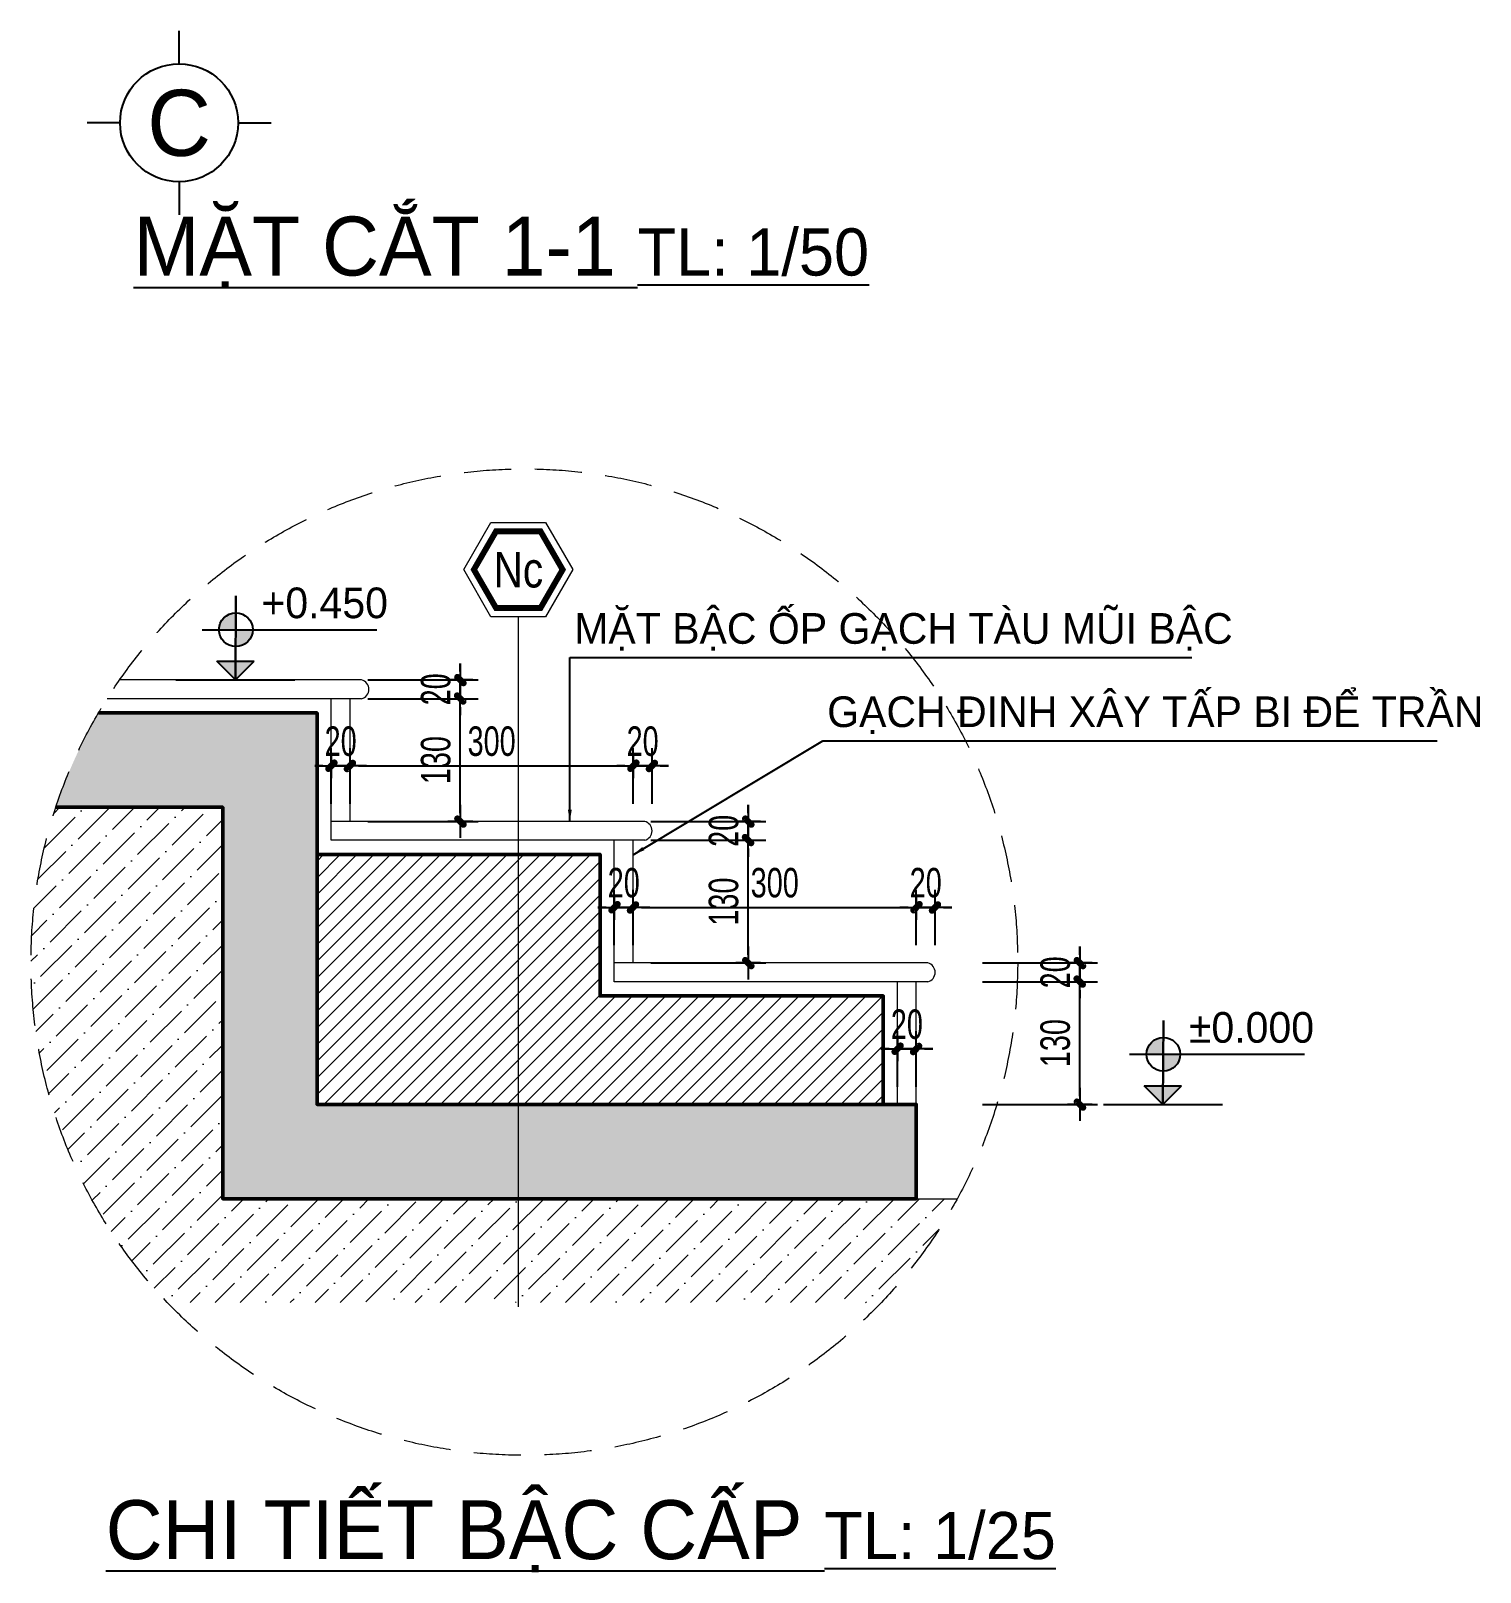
# Model space of a CAD drawing. Header units: inches. Extents: x 88947 to 296847, y 35049 to 161062.
# Drawn here: x 229338 to 232410, y 81506 to 84773 of the extents above; entities that cross this region are included whole.
import ezdxf
from ezdxf.enums import TextEntityAlignment as Align

# ---------------------------------------------------------------- set-up
doc = ezdxf.new("R2010")
doc.units = ezdxf.units.IN
doc.header["$MEASUREMENT"] = 0
doc.header["$PDMODE"] = 1
doc.linetypes.add('DASHED', pattern=[0.75, 0.5, -0.25])
for name, color, linetype, lineweight in [('A-Dims', 145, 'Continuous', 25), ('DIM', 7, 'Continuous', 25), ('GHICHU', 40, 'Continuous', 18), ('HACTH', 8, 'Continuous', 5), ('HATCH', 8, 'Continuous', 5), ('KHUNG 2', 144, 'Continuous', 18), ('KY HIEU', 4, 'Continuous', 25), ('netthay', 254, 'Continuous', 25), ('THAY', 3, 'Continuous', 18), ('TUONG', 4, 'Continuous', 50)]:
    doc.layers.add(name, color=color, linetype=linetype, lineweight=lineweight)
doc.layers.add('text', color=2, linetype='Continuous')
doc.styles.add('DDCo-B-Helve-condense', font='VHELVCB.TTF')
doc.styles.add('FRANKO', font='VFRANKO.TTF')
doc.styles.add('TEXT', font='VHELVCN.TTF')
doc.styles.add('VHELVEN', font='VHELVEN.TTF')
doc.styles.add('VNCENTURYH', font='VHAVAN.TTF')
doc.styles.add('VNI-HELVE-CONDENSE', font='VNARIAL.TTF', dxfattribs={"width": 0.7})
doc.dimstyles.new('TAS-25', dxfattribs={"dimscale": 25, "dimtxt": 2.5, "dimasz": 0.7, "dimexe": 1.5, "dimexo": 1.5, "dimgap": 0.8, "dimtad": 1, "dimdec": 0, "dimlfac": 0.5, "dimzin": 3, "dimdsep": 46, "dimtxsty": 'VNI-HELVE-CONDENSE', "dimblk": 'TICK', "dimcen": 2.5, "dimclrt": 71, "dimazin": 2, "dimtfac": 0.75, "dimtdec": 0, "dimtix": 1, "dimtmove": 2, "dimatfit": 2, "dimldrblk": 'TICK123', "dimfxl": 1.5, "dimtolj": 1, "dimtzin": 0, "dimarcsym": 0})
doc.dimstyles.new('TL 50', dxfattribs={"dimscale": 50, "dimtxt": 1.25, "dimasz": 0.5, "dimexe": 1, "dimexo": 1, "dimgap": 0.5, "dimtad": 1, "dimdec": 0, "dimzin": 3, "dimdsep": 46, "dimtxsty": 'VNI-HELVE-CONDENSE', "dimblk": 'DOT', "dimcen": 2, "dimclrt": 7, "dimazin": 2, "dimtfac": 0.75, "dimtdec": 0, "dimtix": 1, "dimtmove": 2, "dimatfit": 2, "dimfxl": 1.5, "dimtolj": 1, "dimtzin": 0, "dimarcsym": 0})

# ---------------------------------------------------------------- blocks, each defined once
blk = doc.blocks.new('TRUCCOT')
for p, q in [((0, -140), (0, 0)), ((-250, -390), (-390, -390)), ((250, -390), (390, -390)), ((0, -640), (0, -780))]:
    blk.add_line(p, q)
blk.add_circle((0, -390), 250)
at = {"layer": 'GHICHU', "style": 'VHELVEN'}
blk.add_attdef('TRUC', text='', height=280, dxfattribs=at).set_placement((0, -390), align=Align.MIDDLE_CENTER)
blk = doc.blocks.new('TICK')
at = {"layer": 'A-Dims', "color": 1}
for p, q in [((-2, 0), (2, 0)), ((0, 1.5), (0, -1.5))]:
    blk.add_line(p, q, dxfattribs=at)
at = {"layer": 'A-Dims', "color": 1, "const_width": 0.788}
blk.add_lwpolyline([(-0.33, -0.35), (0.38, 0.38)], dxfattribs=at)
at = {"layer": 'A-Dims', "color": 1, "const_width": 0.394}
for points in [[(0.24, 0.52, -0.414214), (0.52, 0.52, -1)], [(0.52, 0.52, -0.414214), (0.52, 0.24, -1)], [(-0.47, -0.21, 0.414214), (-0.47, -0.49, 1)], [(-0.47, -0.49, 0.414214), (-0.19, -0.49, 1)]]:
    blk.add_lwpolyline(points, format="xyb", dxfattribs=at)
blk = doc.blocks.new('*D2851')
at = {"layer": 'Defpoints', "color": 0}
for p in [(231214.6, 82615.1), (231174.6, 82497.3), (231214.6, 82497.3)]:
    blk.add_point(p, dxfattribs=at)
at = {"layer": 'DIM', "color": 0, "lineweight": -2}
for p, q in [((231174.6, 82534.8), (231174.6, 82652.6)), ((231214.6, 82534.8), (231214.6, 82652.6)), ((231157.1, 82615.1), (231139.6, 82615.1)), ((231174.6, 82615.1), (231214.6, 82615.1)), ((231232.1, 82615.1), (231249.6, 82615.1))]:
    blk.add_line(p, q, dxfattribs=at)
at = {"layer": 'DIM', "color": 0, "lineweight": -2, "xscale": 17.5, "yscale": 17.5, "zscale": 17.5}
blk.add_blockref('TICK', (231174.6, 82615.1), dxfattribs=at)
at = {"layer": 'DIM', "color": 0, "lineweight": -2, "xscale": 17.5, "yscale": 17.5, "zscale": 17.5, "rotation": 180}
blk.add_blockref('TICK', (231214.6, 82615.1), dxfattribs=at)
at = {"layer": 'DIM', "color": 71, "insert": (231194.6, 82667), "char_height": 62.5, "attachment_point": 5, "style": 'VNI-HELVE-CONDENSE'}
blk.add_mtext('\\A1;20', dxfattribs=at)
blk = doc.blocks.new('TICK123')
at = {"layer": 'A-Dims', "color": 1}
blk.add_lwpolyline([(0.05, 0, 0, 0.84, 0), (-2.11, 0, 8.4, 8.4, 0)], format="xyseb", dxfattribs=at)
blk = doc.blocks.new('*D1262')
at = {"layer": 'Defpoints', "color": 0}
for p in [(231214.6, 82915.1), (230614.6, 82797.3), (231214.6, 82797.3)]:
    blk.add_point(p, dxfattribs=at)
at = {"layer": 'DIM', "color": 0, "lineweight": -2}
for p, q in [((230614.6, 82834.8), (230614.6, 82952.6)), ((231214.6, 82834.8), (231214.6, 82952.6)), ((230632.1, 82915.1), (231197.1, 82915.1))]:
    blk.add_line(p, q, dxfattribs=at)
at = {"layer": 'DIM', "color": 0, "lineweight": -2, "xscale": 17.5, "yscale": 17.5, "zscale": 17.5, "rotation": 180}
blk.add_blockref('TICK', (230614.6, 82915.1), dxfattribs=at)
at = {"layer": 'DIM', "color": 0, "lineweight": -2, "xscale": 17.5, "yscale": 17.5, "zscale": 17.5}
blk.add_blockref('TICK', (231214.6, 82915.1), dxfattribs=at)
at = {"layer": 'DIM', "color": 71, "insert": (230914.6, 82967), "char_height": 62.5, "attachment_point": 5, "style": 'VNI-HELVE-CONDENSE'}
blk.add_mtext('\\A1;300', dxfattribs=at)
blk = doc.blocks.new('*D1263')
at = {"layer": 'Defpoints', "color": 0}
for p in [(231254.6, 82915.1), (231214.6, 82797.3), (231254.6, 82797.3)]:
    blk.add_point(p, dxfattribs=at)
at = {"layer": 'DIM', "color": 0, "lineweight": -2}
for p, q in [((231214.6, 82834.8), (231214.6, 82952.6)), ((231254.6, 82834.8), (231254.6, 82952.6)), ((231197.1, 82915.1), (231179.6, 82915.1)), ((231214.6, 82915.1), (231254.6, 82915.1)), ((231272.1, 82915.1), (231289.6, 82915.1))]:
    blk.add_line(p, q, dxfattribs=at)
at = {"layer": 'DIM', "color": 0, "lineweight": -2, "xscale": 17.5, "yscale": 17.5, "zscale": 17.5}
blk.add_blockref('TICK', (231214.6, 82915.1), dxfattribs=at)
at = {"layer": 'DIM', "color": 0, "lineweight": -2, "xscale": 17.5, "yscale": 17.5, "zscale": 17.5, "rotation": 180}
blk.add_blockref('TICK', (231254.6, 82915.1), dxfattribs=at)
at = {"layer": 'DIM', "color": 71, "insert": (231234.6, 82967), "char_height": 62.5, "attachment_point": 5, "style": 'VNI-HELVE-CONDENSE'}
blk.add_mtext('\\A1;20', dxfattribs=at)
blk = doc.blocks.new('*D1264')
at = {"layer": 'Defpoints', "color": 0}
for p in [(230614.6, 82915.1), (230574.6, 82797.3), (230614.6, 82797.3)]:
    blk.add_point(p, dxfattribs=at)
at = {"layer": 'DIM', "color": 0, "lineweight": -2}
for p, q in [((230574.6, 82834.8), (230574.6, 82952.6)), ((230614.6, 82834.8), (230614.6, 82952.6)), ((230557.1, 82915.1), (230539.6, 82915.1)), ((230574.6, 82915.1), (230614.6, 82915.1)), ((230632.1, 82915.1), (230649.6, 82915.1))]:
    blk.add_line(p, q, dxfattribs=at)
at = {"layer": 'DIM', "color": 0, "lineweight": -2, "xscale": 17.5, "yscale": 17.5, "zscale": 17.5}
blk.add_blockref('TICK', (230574.6, 82915.1), dxfattribs=at)
at = {"layer": 'DIM', "color": 0, "lineweight": -2, "xscale": 17.5, "yscale": 17.5, "zscale": 17.5, "rotation": 180}
blk.add_blockref('TICK', (230614.6, 82915.1), dxfattribs=at)
at = {"layer": 'DIM', "color": 71, "insert": (230594.6, 82967), "char_height": 62.5, "attachment_point": 5, "style": 'VNI-HELVE-CONDENSE'}
blk.add_mtext('\\A1;20', dxfattribs=at)
blk = doc.blocks.new('*D1265')
at = {"layer": 'Defpoints', "color": 0}
for p in [(230614.6, 83215.1), (230014.6, 83097.3), (230614.6, 83097.3)]:
    blk.add_point(p, dxfattribs=at)
at = {"layer": 'DIM', "color": 0, "lineweight": -2}
for p, q in [((230014.6, 83134.8), (230014.6, 83252.6)), ((230614.6, 83134.8), (230614.6, 83252.6)), ((230032.1, 83215.1), (230597.1, 83215.1))]:
    blk.add_line(p, q, dxfattribs=at)
at = {"layer": 'DIM', "color": 0, "lineweight": -2, "xscale": 17.5, "yscale": 17.5, "zscale": 17.5, "rotation": 180}
blk.add_blockref('TICK', (230014.6, 83215.1), dxfattribs=at)
at = {"layer": 'DIM', "color": 0, "lineweight": -2, "xscale": 17.5, "yscale": 17.5, "zscale": 17.5}
blk.add_blockref('TICK', (230614.6, 83215.1), dxfattribs=at)
at = {"layer": 'DIM', "color": 71, "insert": (230314.6, 83267), "char_height": 62.5, "attachment_point": 5, "style": 'VNI-HELVE-CONDENSE'}
blk.add_mtext('\\A1;300', dxfattribs=at)
blk = doc.blocks.new('*D1266')
at = {"layer": 'Defpoints', "color": 0}
for p in [(230654.6, 83215.1), (230614.6, 83097.3), (230654.6, 83097.3)]:
    blk.add_point(p, dxfattribs=at)
at = {"layer": 'DIM', "color": 0, "lineweight": -2}
for p, q in [((230614.6, 83134.8), (230614.6, 83252.6)), ((230654.6, 83134.8), (230654.6, 83252.6)), ((230597.1, 83215.1), (230579.6, 83215.1)), ((230614.6, 83215.1), (230654.6, 83215.1)), ((230672.1, 83215.1), (230689.6, 83215.1))]:
    blk.add_line(p, q, dxfattribs=at)
at = {"layer": 'DIM', "color": 0, "lineweight": -2, "xscale": 17.5, "yscale": 17.5, "zscale": 17.5}
blk.add_blockref('TICK', (230614.6, 83215.1), dxfattribs=at)
at = {"layer": 'DIM', "color": 0, "lineweight": -2, "xscale": 17.5, "yscale": 17.5, "zscale": 17.5, "rotation": 180}
blk.add_blockref('TICK', (230654.6, 83215.1), dxfattribs=at)
at = {"layer": 'DIM', "color": 71, "insert": (230634.6, 83267), "char_height": 62.5, "attachment_point": 5, "style": 'VNI-HELVE-CONDENSE'}
blk.add_mtext('\\A1;20', dxfattribs=at)
blk = doc.blocks.new('*D1267')
at = {"layer": 'Defpoints', "color": 0}
for p in [(230014.6, 83215.1), (229974.6, 83097.3), (230014.6, 83097.3)]:
    blk.add_point(p, dxfattribs=at)
at = {"layer": 'DIM', "color": 0, "lineweight": -2}
for p, q in [((229974.6, 83134.8), (229974.6, 83252.6)), ((230014.6, 83134.8), (230014.6, 83252.6)), ((229957.1, 83215.1), (229939.6, 83215.1)), ((229974.6, 83215.1), (230014.6, 83215.1)), ((230032.1, 83215.1), (230049.6, 83215.1))]:
    blk.add_line(p, q, dxfattribs=at)
at = {"layer": 'DIM', "color": 0, "lineweight": -2, "xscale": 17.5, "yscale": 17.5, "zscale": 17.5}
blk.add_blockref('TICK', (229974.6, 83215.1), dxfattribs=at)
at = {"layer": 'DIM', "color": 0, "lineweight": -2, "xscale": 17.5, "yscale": 17.5, "zscale": 17.5, "rotation": 180}
blk.add_blockref('TICK', (230014.6, 83215.1), dxfattribs=at)
at = {"layer": 'DIM', "color": 71, "insert": (229994.6, 83267), "char_height": 62.5, "attachment_point": 5, "style": 'VNI-HELVE-CONDENSE'}
blk.add_mtext('\\A1;20', dxfattribs=at)
blk = doc.blocks.new('*D1268')
at = {"layer": 'Defpoints', "color": 0}
for p in [(231317.5, 82757.3), (231561.2, 82757.3), (231317.5, 82497.3)]:
    blk.add_point(p, dxfattribs=at)
at = {"layer": 'DIM', "color": 0, "lineweight": -2}
for p, q in [((231355, 82757.3), (231598.7, 82757.3)), ((231561.2, 82514.8), (231561.2, 82739.8)), ((231355, 82497.3), (231598.7, 82497.3))]:
    blk.add_line(p, q, dxfattribs=at)
at = {"layer": 'DIM', "color": 0, "lineweight": -2, "xscale": 17.5, "yscale": 17.5, "zscale": 17.5}
for p, rotation in [((231561.2, 82757.3), 90), ((231561.2, 82497.3), 270)]:
    blk.add_blockref('TICK', p, dxfattribs=dict(at, rotation=rotation))
at = {"layer": 'DIM', "color": 71, "insert": (231509.3, 82627.3), "char_height": 62.5, "attachment_point": 5, "rotation": 90, "style": 'VNI-HELVE-CONDENSE'}
blk.add_mtext('\\A1;130', dxfattribs=at)
blk = doc.blocks.new('*D1269')
at = {"layer": 'Defpoints', "color": 0}
for p in [(231317.5, 82797.3), (231561.2, 82797.3), (231317.5, 82757.3)]:
    blk.add_point(p, dxfattribs=at)
at = {"layer": 'DIM', "color": 0, "lineweight": -2}
for p, q in [((231561.2, 82814.8), (231561.2, 82832.3)), ((231355, 82797.3), (231598.7, 82797.3)), ((231561.2, 82757.3), (231561.2, 82797.3)), ((231355, 82757.3), (231598.7, 82757.3)), ((231561.2, 82739.8), (231561.2, 82722.3))]:
    blk.add_line(p, q, dxfattribs=at)
at = {"layer": 'DIM', "color": 0, "lineweight": -2, "xscale": 17.5, "yscale": 17.5, "zscale": 17.5}
for p, rotation in [((231561.2, 82797.3), 270), ((231561.2, 82757.3), 90)]:
    blk.add_blockref('TICK', p, dxfattribs=dict(at, rotation=rotation))
at = {"layer": 'DIM', "color": 71, "insert": (231509.3, 82777.3), "char_height": 62.5, "attachment_point": 5, "rotation": 90, "style": 'VNI-HELVE-CONDENSE'}
blk.add_mtext('\\A1;20', dxfattribs=at)
blk = doc.blocks.new('*D1270')
at = {"layer": 'Defpoints', "color": 0}
for p in [(230614.6, 83057.3), (230858.3, 83057.3), (230614.6, 82797.3)]:
    blk.add_point(p, dxfattribs=at)
at = {"layer": 'DIM', "color": 0, "lineweight": -2}
for p, q in [((230652.1, 83057.3), (230895.8, 83057.3)), ((230858.3, 82814.8), (230858.3, 83039.8)), ((230652.1, 82797.3), (230895.8, 82797.3))]:
    blk.add_line(p, q, dxfattribs=at)
at = {"layer": 'DIM', "color": 0, "lineweight": -2, "xscale": 17.5, "yscale": 17.5, "zscale": 17.5}
for p, rotation in [((230858.3, 83057.3), 90), ((230858.3, 82797.3), 270)]:
    blk.add_blockref('TICK', p, dxfattribs=dict(at, rotation=rotation))
at = {"layer": 'DIM', "color": 71, "insert": (230806.4, 82927.3), "char_height": 62.5, "attachment_point": 5, "rotation": 90, "style": 'VNI-HELVE-CONDENSE'}
blk.add_mtext('\\A1;130', dxfattribs=at)
blk = doc.blocks.new('*D1271')
at = {"layer": 'Defpoints', "color": 0}
for p in [(230614.6, 83097.3), (230858.3, 83097.3), (230614.6, 83057.3)]:
    blk.add_point(p, dxfattribs=at)
at = {"layer": 'DIM', "color": 0, "lineweight": -2}
for p, q in [((230858.3, 83114.8), (230858.3, 83132.3)), ((230652.1, 83097.3), (230895.8, 83097.3)), ((230858.3, 83057.3), (230858.3, 83097.3)), ((230652.1, 83057.3), (230895.8, 83057.3)), ((230858.3, 83039.8), (230858.3, 83022.3))]:
    blk.add_line(p, q, dxfattribs=at)
at = {"layer": 'DIM', "color": 0, "lineweight": -2, "xscale": 17.5, "yscale": 17.5, "zscale": 17.5}
for p, rotation in [((230858.3, 83097.3), 270), ((230858.3, 83057.3), 90)]:
    blk.add_blockref('TICK', p, dxfattribs=dict(at, rotation=rotation))
at = {"layer": 'DIM', "color": 71, "insert": (230806.4, 83077.3), "char_height": 62.5, "attachment_point": 5, "rotation": 90, "style": 'VNI-HELVE-CONDENSE'}
blk.add_mtext('\\A1;20', dxfattribs=at)
blk = doc.blocks.new('*D1272')
at = {"layer": 'Defpoints', "color": 0}
for p in [(230014.6, 83357.3), (230248.2, 83357.3), (230014.6, 83097.3)]:
    blk.add_point(p, dxfattribs=at)
at = {"layer": 'DIM', "color": 0, "lineweight": -2}
for p, q in [((230052.1, 83357.3), (230285.7, 83357.3)), ((230248.2, 83114.8), (230248.2, 83339.8)), ((230052.1, 83097.3), (230285.7, 83097.3))]:
    blk.add_line(p, q, dxfattribs=at)
at = {"layer": 'DIM', "color": 0, "lineweight": -2, "xscale": 17.5, "yscale": 17.5, "zscale": 17.5}
for p, rotation in [((230248.2, 83357.3), 90), ((230248.2, 83097.3), 270)]:
    blk.add_blockref('TICK', p, dxfattribs=dict(at, rotation=rotation))
at = {"layer": 'DIM', "color": 71, "insert": (230196.3, 83227.3), "char_height": 62.5, "attachment_point": 5, "rotation": 90, "style": 'VNI-HELVE-CONDENSE'}
blk.add_mtext('\\A1;130', dxfattribs=at)
blk = doc.blocks.new('*D1273')
at = {"layer": 'Defpoints', "color": 0}
for p in [(230014.6, 83397.3), (230248.2, 83397.3), (230014.6, 83357.3)]:
    blk.add_point(p, dxfattribs=at)
at = {"layer": 'DIM', "color": 0, "lineweight": -2}
for p, q in [((230248.2, 83414.8), (230248.2, 83432.3)), ((230052.1, 83397.3), (230285.7, 83397.3)), ((230248.2, 83357.3), (230248.2, 83397.3)), ((230052.1, 83357.3), (230285.7, 83357.3)), ((230248.2, 83339.8), (230248.2, 83322.3))]:
    blk.add_line(p, q, dxfattribs=at)
at = {"layer": 'DIM', "color": 0, "lineweight": -2, "xscale": 17.5, "yscale": 17.5, "zscale": 17.5}
for p, rotation in [((230248.2, 83397.3), 270), ((230248.2, 83357.3), 90)]:
    blk.add_blockref('TICK', p, dxfattribs=dict(at, rotation=rotation))
at = {"layer": 'DIM', "color": 71, "insert": (230196.3, 83377.3), "char_height": 62.5, "attachment_point": 5, "rotation": 90, "style": 'VNI-HELVE-CONDENSE'}
blk.add_mtext('\\A1;20', dxfattribs=at)
blk = doc.blocks.new('_Dot')
at = {"layer": 'netthay', "color": 0, "lineweight": -2}
blk.add_line((-0.5, 0), (-1, 0), dxfattribs=at)
at = {"layer": 'netthay', "color": 0, "const_width": 0.5}
blk.add_lwpolyline([(-0.25, 0, 1), (0.25, 0, 1)], format="xyb", close=True, dxfattribs=at)
blk = doc.blocks.new('A$C688775B1')
h = blk.add_hatch(color=256)
h.paths.add_polyline_path([(332.2, 278.2), (332.2, 371.7, 0.414214), (238.7, 278.2)])
h.paths.add_polyline_path([(332.2, 278.2), (332.2, 184.7, 0.414214), (425.7, 278.2)])
h = blk.add_hatch(color=256)
h.paths.add_polyline_path([(433.6, 103.9), (329.8, 103.9), (329.8, 0)])
h.paths.add_polyline_path([(329.8, 103.9), (225.9, 103.9), (329.8, 0)])
for p, q in [((332.2, 465.2), (329.8, 0)), ((329.8, 0), (332.2, 465.2)), ((145.2, 278.2), (1113.8, 278.2)), ((329.8, 0), (225.9, 103.9)), ((225.9, 103.9), (433.6, 103.9)), ((329.8, 0), (433.6, 103.9)), ((0, 0), (659.5, 0))]:
    blk.add_line(p, q)
blk.add_circle((332.2, 278.2), 93.5)
at = {"style": 'TEXT'}
blk.add_attdef('CAO ÑOÄ', (473.8, 342), '', height=170, dxfattribs=at)

msp = doc.modelspace()

# ---------------------------------------------------------------- hatches: boundary and pattern name
at = {"layer": 'HACTH'}
h = msp.add_hatch(dxfattribs=at)
h.set_pattern_fill('ANSI31', color=256, scale=200, style=0)
h.set_pattern_definition([(45, (218695.21, 84774.744), (-17.67767, 17.67767), [])])
h.paths.add_polyline_path([(231144.6, 82727.3), (230544.6, 82727.3), (230544.6, 83027.3), (229944.6, 83027.3), (229944.6, 82497.3), (231144.6, 82497.3)])
at = {"layer": 'HATCH'}
h = msp.add_hatch(dxfattribs=at)
h.set_pattern_fill('CHAU-01', color=256, scale=10, style=0, pattern_type=2)
h.set_pattern_definition([(50, (231338.52, 79792.186), (71.726, -6.2752), [7.5, -82.5]), (355, (231338.52, 79792.186), (-13.8751, 75.2192), [6, -66]), (100.4514, (231344.5, 79791.66), (57.8509, 68.944), [6.374, -70.1142]), (46.1842, (231338.52, 79812.19), (106.7241, -16.5519), [11.25, -123.75]), (96.6356, (231347.41, 79810.81), (93.4663, 97.4118), [9.561, -105.1713]), (351.1842, (231338.52, 79812.19), (93.4662, 97.412), [9, -99]), (21, (231348.52, 79807.186), (59.6907, -40.2619), [7.5, -82.5]), (326, (231348.52, 79807.186), (24.3315, 72.515), [6, -66]), (71.4514, (231353.494, 79803.83), (84.0223, 32.253), [6.374, -70.1142]), (37.5, (231338.52, 79792.186), (1.21599, 33.28939), [0, -65.2, 0, -67, 0, -66.25]), (7.5, (231338.52, 79792.186), (26.30695, 39.44117), [0, -38.2, 0, -63.7, 0, -25.25]), (327.5, (231316.22, 79792.186), (53.38224, -2.25549), [0, -25, 0, -78, 0, -103.5]), (317.5, (231306.22, 79792.186), (58.3186, 10.0105), [0, -32.5, 0, -51.8, 0, -73.5]), (45, (231338.52, 79792.186), (-30.05204, 30.05204), []), (45, (231338.52, 79804.436), (-30.05204, 30.05204), [])])
edge = h.paths.add_edge_path()
edge.add_arc((230383.9, 82799.1), 1045.6, 149.6556, 161.7049)
edge.add_line((229391.1, 83127.3), (229744.6, 83127.3))
edge.add_line((229744.6, 83127.3), (229744.6, 82297.3))
edge.add_line((229744.6, 82297.3), (231214.6, 82297.3))
edge.add_line((231214.6, 82297.3), (231214.6, 82497.3))
edge.add_line((231214.6, 82497.3), (229944.6, 82497.3))
edge.add_line((229944.6, 82497.3), (229944.6, 83327.3))
edge.add_line((229944.6, 83327.3), (229481.5, 83327.3))
h = msp.add_hatch(dxfattribs=at)
h.set_pattern_fill('ANSI36', color=256, scale=300, style=0)
h.set_pattern_definition([(45, (216889.34, 84564.74), (19.88738, 72.92039), [93.75, -18.75, 0, -18.75])])
edge = h.paths.add_edge_path()
edge.add_arc((230383.9, 82799.1), 1045.6, 161.7049, 208.6804)
edge.add_line((229466.6, 82297.3), (229744.6, 82297.3))
edge.add_line((229744.6, 82297.3), (229744.6, 83127.3))
edge.add_line((229744.6, 83127.3), (229391.1, 83127.3))
edge = h.paths.add_edge_path()
edge.add_arc((230383.9, 82799.1), 1045.6, 316.3428, 331.3196)
edge.add_line((231301.1, 82297.3), (229466.6, 82297.3))
edge.add_arc((230383.9, 82799.1), 1045.6, 208.6804, 223.6572)
edge.add_line((229627.4, 82077.3), (231140.3, 82077.3))

# ---------------------------------------------------------------- linework, layer by layer
at = {"layer": 'HACTH', "color": 252}
msp.add_lwpolyline([(230255.4, 83631), (230313.2, 83731.2), (230428.9, 83731.2), (230486.7, 83631), (230428.9, 83530.8), (230313.2, 83530.8)], close=True, dxfattribs=at)
msp.add_lwpolyline([(230371, 83530.8), (230371, 82068)], dxfattribs=at)
at = {"layer": 'KHUNG 2', "linetype": 'DASHED', "ltscale": 200}
msp.add_circle((230383.9, 82799.1), 1045.6, dxfattribs=at)
at = {"layer": 'KY HIEU', "const_width": 12.5}
msp.add_lwpolyline([(230277, 83631), (230324, 83712.4), (230418.1, 83712.4), (230465.1, 83631), (230418.1, 83549.6), (230324, 83549.6)], close=True, dxfattribs=at)
at = {"layer": 'THAY'}
for p, q in [((230039.1, 83397.3), (229526.3, 83397.3)), ((230039.1, 83357.3), (229499.8, 83357.3)), ((230639.1, 83097.3), (229974.6, 83097.3)), ((230639.1, 83057.3), (229974.6, 83057.3)), ((231239.1, 82757.3), (230574.6, 82757.3))]:
    msp.add_line(p, q, dxfattribs=at)
for points in [[(229974.6, 83057.3), (229974.6, 83357.3)], [(230014.6, 83097.3), (230014.6, 83357.3), (230014.6, 83357.3)], [(230574.6, 82757.3), (230574.6, 83057.3)], [(230614.6, 82797.3), (230614.6, 83057.3), (230614.6, 83057.3)], [(231239.1, 82797.3), (230574.6, 82797.3)], [(231174.6, 82497.3), (231174.6, 82757.3)], [(231214.6, 82497.3), (231214.6, 82757.3), (231214.6, 82757.3)], [(231214.6, 82297.3), (231301.1, 82297.3)]]:
    msp.add_lwpolyline(points, dxfattribs=at)
for centre in [(230033.9, 83377.3), (230633.9, 83077.3), (231233.9, 82777.3)]:
    msp.add_arc(centre, 20.7, 284.4486, 75.5514, dxfattribs=at)
at = {"layer": 'TUONG'}
for points in [[(229481.5, 83327.3), (229944.6, 83327.3), (229944.6, 82497.3), (231214.6, 82497.3), (231214.6, 82297.3), (229744.6, 82297.3), (229744.6, 83127.3), (229391.1, 83127.3)], [(229944.6, 83027.3), (230544.6, 83027.3), (230544.6, 82727.3), (231144.6, 82727.3), (231144.6, 82497.3)]]:
    msp.add_lwpolyline(points, dxfattribs=at)

# ---------------------------------------------------------------- block references
at = {"layer": 'DIM'}
ref = msp.add_blockref('TRUCCOT', (229652.2, 84773.3), dxfattribs=dict(at, xscale=0.5, yscale=0.5, zscale=0.5))
ref.add_attrib('TRUC', 'C', dxfattribs={"layer": 'GHICHU', "height": 140, "style": 'FRANKO'}).set_placement((229652.2, 84578.3), align=Align.MIDDLE_CENTER)
ref = msp.add_blockref('A$C688775B1', (229645.5, 83397.3), dxfattribs=dict(at, xscale=0.3823529411747586, yscale=0.3823529411747586, zscale=0.3823529411764706))
ref.add_attrib('CAO ÑOÄ', '+0.450', (229826.6, 83528.1), dxfattribs={"layer": '0', "height": 65, "style": 'FRANKO'})
ref = msp.add_blockref('A$C688775B1', (231611.2, 82497.3), dxfattribs=dict(at, xscale=0.3823529411747586, yscale=0.3823529411747586, zscale=0.3823529411764706))
ref.add_attrib('CAO ÑOÄ', '%%P0.000', (231792.4, 82628.1), dxfattribs={"layer": '0', "height": 65, "style": 'FRANKO'})

# ---------------------------------------------------------------- texts
at = {"layer": 'KY HIEU', "style": 'DDCo-B-Helve-condense'}
msp.add_text('Nc', height=75, dxfattribs=at).set_placement((230318.8, 83593.3))
at = {"layer": 'text', "style": 'FRANKO'}
for s, p in [('MAËT BAÄC OÁP GAÏCH TAØU MUÕI BAÄC', (230489.6, 83473.9)), ('GAÏCH ÑINH XAÂY TAÁP BI ÑEÅ TRAÀN', (231025.8, 83297.3))]:
    msp.add_text(s, height=65, dxfattribs=at).set_placement(p)
at = {"layer": 'text', "char_height": 125, "width": 6721.758, "attachment_point": 1, "style": 'VNCENTURYH'}
for s, insert in [('{\\fVNI-Franko|b0|i0|c0|p2;\\LMAËT CAÉT 1-1 \\H0.8x;TL: 1/50}', (229555.9, 84379.5)), ('{\\fVNI-Franko|b0|i0|c0|p2;\\LCHI TIEÁT BAÄC CAÁP \\H0.8x;TL: 1/25}', (229496.6, 81658.3))]:
    msp.add_mtext(s, dxfattribs=dict(at, insert=insert))

# ---------------------------------------------------------------- dimensions: what is measured, and where the dimension line sits
at = {"layer": 'DIM'}
for base, p1, p2, picture, middle in [((230248.2, 83397.3), (230014.6, 83357.3), (230014.6, 83397.3), '*D1273', (230196.3, 83377.3)), ((230248.2, 83357.3), (230014.6, 83097.3), (230014.6, 83357.3), '*D1272', (230196.3, 83227.3)), ((230858.3, 83097.3), (230614.6, 83057.3), (230614.6, 83097.3), '*D1271', (230806.4, 83077.3)), ((230858.3, 83057.3), (230614.6, 82797.3), (230614.6, 83057.3), '*D1270', (230806.4, 82927.3)), ((231561.2, 82797.3), (231317.5, 82757.3), (231317.5, 82797.3), '*D1269', (231509.3, 82777.3)), ((231561.2, 82757.3), (231317.5, 82497.3), (231317.5, 82757.3), '*D1268', (231509.3, 82627.3))]:
    dim = msp.add_linear_dim(base=base, p1=p1, p2=p2, angle=90, dimstyle='TAS-25', dxfattribs=at)
    dim.commit()
    dim.dimension.update_dxf_attribs({"geometry": picture, "text_midpoint": middle})
for base, p1, p2, picture, middle in [((230014.6, 83215.1), (229974.6, 83097.3), (230014.6, 83097.3), '*D1267', (229994.6, 83267)), ((230614.6, 83215.1), (230014.6, 83097.3), (230614.6, 83097.3), '*D1265', (230314.6, 83267)), ((230654.6, 83215.1), (230614.6, 83097.3), (230654.6, 83097.3), '*D1266', (230634.6, 83267)), ((230614.6, 82915.1), (230574.6, 82797.3), (230614.6, 82797.3), '*D1264', (230594.6, 82967)), ((231214.6, 82915.1), (230614.6, 82797.3), (231214.6, 82797.3), '*D1262', (230914.6, 82967)), ((231254.6, 82915.1), (231214.6, 82797.3), (231254.6, 82797.3), '*D1263', (231234.6, 82967)), ((231214.6, 82615.1), (231174.6, 82497.3), (231214.6, 82497.3), '*D2851', (231194.6, 82667))]:
    dim = msp.add_linear_dim(base=base, p1=p1, p2=p2, dimstyle='TAS-25', dxfattribs=at)
    dim.commit()
    dim.dimension.update_dxf_attribs({"geometry": picture, "text_midpoint": middle})

# ---------------------------------------------------------------- leaders
at = {"layer": 'HACTH'}
for points in [[(230480.3, 83097.3), (230480.3, 83444.6), (231798.4, 83444.6)], [(230614.6, 83026.7), (231016.5, 83268), (232318.3, 83268)]]:
    msp.add_leader(points, dimstyle='TL 50', override={"dimgap": 0.5, "dimtad": 0}, dxfattribs=at)

doc.saveas('drawing.dxf')
